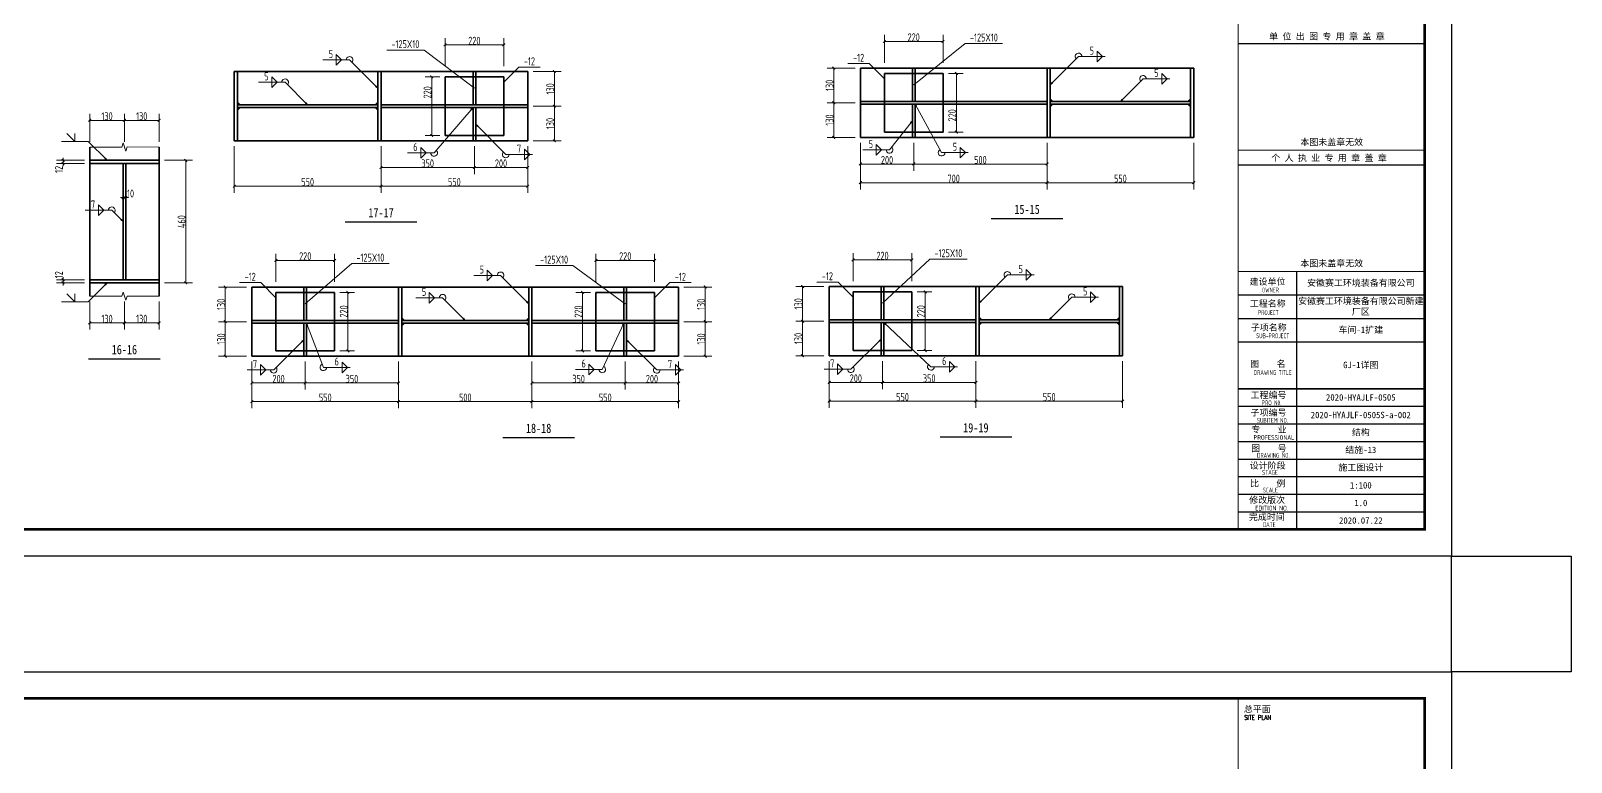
# Model space of a CAD drawing. Extents: x 2303022 to 2899168, y 17226141 to 18257813.
# Drawn here: x 2630040 to 2687798, y 17320104 to 17347550 of the extents above; entities that cross this region are included whole.
import ezdxf
from ezdxf.enums import TextEntityAlignment as Align

# ---------------------------------------------------------------- set-up
doc = ezdxf.new("R2010")
doc.units = 0
doc.header["$LTSCALE"] = 1000
doc.header["$MEASUREMENT"] = 0
doc.linetypes.add('线型4', pattern=[2.5, 1.5, -1])
for name, color, linetype, lineweight in [('10', 7, 'Continuous', 35), ('尺寸标注', 9, 'Continuous', 18), ('焊缝标注', 9, 'Continuous', 18), ('编号标注', 9, 'Continuous', 18), ('钢板标注', 9, 'Continuous', 18)]:
    doc.layers.add(name, color=color, linetype=linetype, lineweight=lineweight)
for name, color, linetype in [('3T_WOOD', 21, 'Continuous'), ('PUB_TITLE', 4, 'Continuous'), ('R-tec-ysd', 1, 'Continuous'), ('TK', 4, 'Continuous')]:
    doc.layers.add(name, color=color, linetype=linetype)
doc.styles.add('FromPkpm', font='Pkpmeng', dxfattribs={"width": 0.7, "bigfont": 'hztxt'})
doc.styles.add('ROMANS', font='romans', dxfattribs={"width": 0.65, "height": 231.275})
doc.styles.add('TSSD_REIN', font='tssdeng.shx', dxfattribs={"width": 0.7, "bigfont": 'tssdchn.shx'})
doc.styles.add('图签宋体', font='', dxfattribs={"height": 300})
doc.styles.add('宋体', font='', dxfattribs={"width": 0.8})
doc.styles.get('图签宋体').set_extended_font_data('NSimSun')
doc.styles.get('宋体').set_extended_font_data('SimSun')

# ---------------------------------------------------------------- blocks, each defined once
blk = doc.blocks.new('_ArchTick')
at = {"color": 0, "linetype": 'ByBlock', "const_width": 0.4}
blk.add_lwpolyline([(-0.5, -0.5), (0.5, 0.5)], dxfattribs=at)
blk = doc.blocks.new('GeYuanFrame_66240766', base_point=(20.09, 4.53))
at = {"layer": 'PUB_TITLE'}
blk.add_lwpolyline([(1433.09, 14.53), (1433.09, 111.33)], dxfattribs=at)
at = {"layer": 'TK'}
for p, q in [((1411.09, 102.53), (1481.09, 102.53)), ((1411.09, 93.73), (1481.09, 93.73)), ((1411.09, 84.93), (1433.09, 84.93)), ((1411.09, 84.93), (1481.09, 84.93)), ((1411.09, 67.37), (1481.09, 67.37)), ((1411.09, 67.33), (1481.09, 67.33)), ((1411.09, 60.77), (1481.09, 60.77)), ((1411.09, 54.17), (1481.09, 54.17)), ((1411.09, 47.57), (1481.09, 47.57)), ((1411.09, 40.97), (1481.09, 40.97)), ((1411.09, 34.37), (1481.09, 34.37)), ((1411.09, 27.77), (1481.09, 27.77)), ((1411.09, 21.17), (1481.09, 21.17)), ((1411.09, 14.53), (1481.09, 14.53))]:
    blk.add_line(p, q, dxfattribs=at)
blk.add_lwpolyline([(20.09, 4.53), (20.09, 598.53), (1491.09, 598.53), (1491.09, 4.53)], close=True, dxfattribs=at)
at = {"layer": 'TK', "const_width": 1}
blk.add_lwpolyline([(45.09, 588.53), (1481.09, 588.53), (1481.09, 14.53), (45.09, 14.53)], close=True, dxfattribs=at)
at = {"layer": 'TK'}
for points, const_width in [([(1411.09, 588.53), (1411.09, 14.53)], 0.4), ([(1411.09, 156.83), (1481.09, 156.83)], 0.35), ([(1411.09, 111.33), (1481.09, 111.33)], 0.35), ([(1411.09, 67.37), (1481.09, 67.37)], 0.35)]:
    blk.add_lwpolyline(points, dxfattribs=dict(at, const_width=const_width))
for points in [[(1411.09, 196.83), (1481.09, 196.83)], [(1411.09, 151.33), (1481.09, 151.33)]]:
    blk.add_lwpolyline(points, dxfattribs=at)
at = {"layer": 'TK', "style": '图签宋体'}
for s, p in [('单 位 出 图 专 用 章 盖 章', (1422.72, 198.35)), ('本图未盖章无效', (1434.43, 158.7)), ('个 人 执 业 专 用 章 盖 章', (1423.52, 152.77)), ('本图未盖章无效', (1434.43, 113.2)), ('建设单位', (1415.39, 106.33)), ('工程名称', (1415.47, 98.12)), ('子项名称', (1415.85, 89.14)), ('图    名', (1415.63, 75.5)), ('工程编号', (1415.77, 63.77)), ('子项编号', (1415.77, 57.19)), ('专    业', (1416.01, 50.88)), ('图    号', (1416.02, 43.77)), ('设计阶段', (1415.45, 37.32)), ('比    例', (1415.59, 30.63)), ('修改版次', (1415.24, 24.41)), ('完成时间', (1415.11, 18.02))]:
    blk.add_text(s, height=2.4, dxfattribs=at).set_placement(p)
at = {"layer": 'TK', "style": 'TSSD_REIN'}
for s, width, p in [('OWNER', 0.7, (1419.98, 103.48)), ('PROJECT', 0.7, (1418.52, 95.02)), ('SUB-PROJECT', 0.7, (1417.86, 86.3)), ('DRAWING TITLE', 0.7, (1416.97, 72.53)), ('PRO N0.', 0.7, (1420.01, 61.15)), ('SUBITEM NO.', 0.7, (1418.15, 54.58)), ('PROFESSIONAL', 0.8, (1416.88, 48.15)), ('DRAWING NO.', 0.7, (1418.19, 41.45)), ('STAGE', 0.7, (1420.09, 35.03)), ('SCALE', 0.7, (1420.38, 28.42)), ('EDITION NO.', 0.8, (1417.53, 21.64)), ('DATE', 0.7, (1420.33, 15.45))]:
    blk.add_text(s, height=1.8, dxfattribs=dict(at, width=width)).set_placement(p)
at = {"layer": 'TK', "char_height": 2.4, "width": 48, "attachment_point": 5, "style": '图签宋体'}
for s, insert in [('安徽赛工环境装备有限公司', (1457.09, 106.93)), ('安徽赛工环境装备有限公司新建厂区', (1457.09, 98.13)), ('车间-1扩建', (1457.09, 89.33)), ('GJ-1详图', (1457.09, 76.13)), ('2020-HYAJLF-0505', (1457.09, 64.07)), ('2020-HYAJLF-0505S-a-002', (1457.09, 57.47)), ('结构', (1457.09, 50.87)), ('结施-13', (1457.09, 44.27)), ('施工图设计', (1457.09, 37.67)), ('1:100', (1457.09, 31.07)), ('1.0', (1457.09, 24.47)), ('2020.07.22', (1457.09, 17.88))]:
    blk.add_mtext(s, dxfattribs=dict(at, insert=insert))
blk = doc.blocks.new('GeYuanFrame_52402328', base_point=(20.09, 4.53))
at = {"layer": 'TK'}
blk.add_lwpolyline([(20.09, 4.53), (20.09, 598.53), (1491.09, 598.53), (1491.09, 4.53)], close=True, dxfattribs=at)
at = {"layer": 'TK', "const_width": 1}
blk.add_lwpolyline([(45.09, 588.53), (1481.09, 588.53), (1481.09, 14.53), (45.09, 14.53)], close=True, dxfattribs=at)
at = {"layer": 'TK', "const_width": 0.4}
blk.add_lwpolyline([(1411.09, 588.53), (1411.09, 14.53)], dxfattribs=at)
at = {"layer": 'TK', "style": '图签宋体'}
blk.add_text('总平面', height=2.4, dxfattribs=at).set_placement((1413.23, 583.28))
at = {"layer": 'TK', "style": 'ROMANS', "width": 0.76}
blk.add_text('SITE PLAN', height=1.697, dxfattribs=at).set_placement((1413.35, 580.49))

msp = doc.modelspace()

# ---------------------------------------------------------------- hatches: boundary and pattern name
at = {"layer": '焊缝标注'}
for points in [[(2668264.7, 17345525.5), (2668346, 17345585.5), (2668324.8, 17345606.8)], [(2643050.6, 17345395.3), (2642990.6, 17345476.6), (2642969.3, 17345455.5)], [(2640420.6, 17344770.3), (2640360.6, 17344851.6), (2640339.3, 17344830.5)], [(2646620.6, 17344670.3), (2646544.1, 17344604.1), (2646566.9, 17344584.6)], [(2663194.7, 17344800.5), (2663229.3, 17344705.5), (2663255.7, 17344719.8)], [(2670894.7, 17344900.5), (2670976, 17344960.5), (2670954.8, 17344981.8)], [(2646720.6, 17344045.3), (2646780.4, 17343963.8), (2646801.7, 17343984.9)], [(2663094.7, 17344175.5), (2663021.2, 17344105.9), (2663044.9, 17344087.4)], [(2632898, 17342688.8), (2632838, 17342770.2), (2632816.7, 17342749)], [(2633498, 17340388.8), (2633438, 17340470.2), (2633416.7, 17340449)], [(2632898, 17338088.8), (2632816.5, 17338028.9), (2632837.7, 17338007.6)], [(2648710.2, 17337309.4), (2648650.2, 17337390.7), (2648629, 17337369.6)], [(2665595.7, 17337328.9), (2665677, 17337389), (2665655.8, 17337410.2)], [(2640380.2, 17336584.4), (2640401.6, 17336485.5), (2640429.6, 17336496.1)], [(2646330.2, 17336684.4), (2646270.2, 17336765.7), (2646249, 17336744.6)], [(2652280.2, 17336584.4), (2652224.4, 17336500.1), (2652251.5, 17336487.4)], [(2662025.7, 17336603.9), (2662088.1, 17336524.4), (2662108.7, 17336546.2)], [(2668225.7, 17336703.9), (2668307, 17336764), (2668285.8, 17336785.2)], [(2640280.2, 17335959.4), (2640198.8, 17335899.4), (2640220, 17335878.2)], [(2652380.2, 17335959.4), (2652440.1, 17335877.9), (2652461.4, 17335899)], [(2661925.7, 17335978.9), (2661844.3, 17335919), (2661865.4, 17335897.7)]]:
    msp.add_hatch(color=256, dxfattribs=at).paths.add_polyline_path(points)

# ---------------------------------------------------------------- linework, layer by layer
at = {"layer": '10', "lineweight": 35, "ltscale": 100, "const_width": 50}
for points in [[(2641820.6, 17340370.3), (2644520.6, 17340370.3)], [(2666044.7, 17340500.5), (2668744.7, 17340500.5)], [(2632198, 17335238.8), (2634898, 17335238.8)], [(2647730.2, 17332284.4), (2650430.2, 17332284.4)], [(2664125.7, 17332303.9), (2666825.7, 17332303.9)]]:
    msp.add_lwpolyline(points, dxfattribs=at)
at = {"layer": 'R-tec-ysd'}
msp.add_lwpolyline([(2683309.8, 17327837.5), (2687798.4, 17327837.5), (2687798.4, 17323501.1), (2683309.8, 17323501.1)], close=True, dxfattribs=at)
at = {"layer": '尺寸标注', "linetype": 'Continuous', "lineweight": 18}
for p, q in [((2662044.7, 17346350.5), (2662044.7, 17347400.5)), ((2664244.7, 17346350.5), (2664244.7, 17347400.5)), ((2645570.6, 17346220.3), (2645570.6, 17347270.3)), ((2645570.6, 17347020.3), (2647770.6, 17347020.3)), ((2647770.6, 17346220.3), (2647770.6, 17347270.3)), ((2664244.7, 17347150.5), (2662044.7, 17347150.5)), ((2660944.7, 17346150.5), (2659894.7, 17346150.5)), ((2660144.7, 17344850.5), (2660144.7, 17346150.5)), ((2645370.6, 17345820.3), (2644820.6, 17345820.3)), ((2645070.6, 17343620.3), (2645070.6, 17345820.3)), ((2648870.6, 17346020.3), (2649920.6, 17346020.3)), ((2649670.6, 17344720.3), (2649670.6, 17346020.3)), ((2664444.7, 17345950.5), (2664994.7, 17345950.5)), ((2664744.7, 17343750.5), (2664744.7, 17345950.5)), ((2632248, 17343388.8), (2632248, 17344438.8)), ((2633548, 17343388.8), (2633548, 17344438.8)), ((2633548, 17343388.8), (2633548, 17344438.8)), ((2634848, 17343388.8), (2634848, 17344438.8)), ((2648870.6, 17344720.3), (2649920.6, 17344720.3)), ((2648870.6, 17344720.3), (2649920.6, 17344720.3)), ((2649670.6, 17343420.3), (2649670.6, 17344720.3)), ((2660944.7, 17344850.5), (2659894.7, 17344850.5)), ((2660944.7, 17344850.5), (2659894.7, 17344850.5)), ((2660144.7, 17343550.5), (2660144.7, 17344850.5)), ((2632248, 17344188.8), (2633548, 17344188.8)), ((2633548, 17344188.8), (2634848, 17344188.8)), ((2645370.6, 17343620.3), (2644820.6, 17343620.3)), ((2648870.6, 17343420.3), (2649920.6, 17343420.3)), ((2660944.7, 17343550.5), (2659894.7, 17343550.5)), ((2661144.7, 17343350.5), (2661144.7, 17341600.5)), ((2661144.7, 17343350.5), (2661144.7, 17342300.5)), ((2663144.7, 17343350.5), (2663144.7, 17342300.5)), ((2663144.7, 17343350.5), (2663144.7, 17342300.5)), ((2664444.7, 17343750.5), (2664994.7, 17343750.5)), ((2668144.7, 17343350.5), (2668144.7, 17341600.5)), ((2668144.7, 17343350.5), (2668144.7, 17341600.5)), ((2668144.7, 17343350.5), (2668144.7, 17342300.5)), ((2673644.7, 17343350.5), (2673644.7, 17341600.5)), ((2632048, 17342688.8), (2630998, 17342688.8)), ((2631248, 17342688.8), (2631248, 17342788.8)), ((2631248, 17342568.8), (2631248, 17342688.8)), ((2635048, 17342688.8), (2636098, 17342688.8)), ((2635848, 17338088.8), (2635848, 17342688.8)), ((2637670.6, 17343220.3), (2637670.6, 17341470.3)), ((2643170.6, 17343220.3), (2643170.6, 17341470.3)), ((2643170.6, 17343220.3), (2643170.6, 17341470.3)), ((2643170.6, 17343220.3), (2643170.6, 17342170.3)), ((2646670.6, 17343220.3), (2646670.6, 17342170.3)), ((2646670.6, 17343220.3), (2646670.6, 17342170.3)), ((2648670.6, 17343220.3), (2648670.6, 17341470.3)), ((2648670.6, 17343220.3), (2648670.6, 17342170.3)), ((2632048, 17342568.8), (2630998, 17342568.8)), ((2631248, 17342568.8), (2631248, 17342468.8)), ((2643170.6, 17342420.3), (2646670.6, 17342420.3)), ((2646670.6, 17342420.3), (2648670.6, 17342420.3)), ((2663144.7, 17342550.5), (2661144.7, 17342550.5)), ((2668144.7, 17342550.5), (2663144.7, 17342550.5)), ((2633498, 17341288.9), (2633498, 17341538.8)), ((2633598, 17341288.9), (2633598, 17341538.8)), ((2637670.6, 17341720.3), (2643170.6, 17341720.3)), ((2643170.6, 17341720.3), (2648670.6, 17341720.3)), ((2668144.7, 17341850.5), (2661144.7, 17341850.5)), ((2673644.7, 17341850.5), (2668144.7, 17341850.5)), ((2633498, 17341288.8), (2633398, 17341288.8)), ((2633498, 17341288.8), (2633598, 17341288.8)), ((2633598, 17341288.8), (2633698, 17341288.8)), ((2639230.2, 17338134.4), (2639230.2, 17339184.4)), ((2641430.2, 17338934.4), (2639230.2, 17338934.4)), ((2641430.2, 17338134.4), (2641430.2, 17339184.4)), ((2651230.2, 17338134.4), (2651230.2, 17339184.4)), ((2651230.2, 17338934.4), (2653430.2, 17338934.4)), ((2653430.2, 17338134.4), (2653430.2, 17339184.4)), ((2660875.7, 17338153.9), (2660875.7, 17339203.9)), ((2663075.7, 17338953.9), (2660875.7, 17338953.9)), ((2663075.7, 17338153.9), (2663075.7, 17339203.9)), ((2632048, 17338208.8), (2630998, 17338208.8)), ((2632048, 17338088.8), (2630998, 17338088.8)), ((2631248, 17338208.8), (2631248, 17338308.8)), ((2631248, 17338088.8), (2631248, 17338208.8)), ((2631248, 17338088.8), (2631248, 17337988.8)), ((2635048, 17338088.8), (2636098, 17338088.8)), ((2638130.2, 17337934.4), (2637080.2, 17337934.4)), ((2637330.2, 17336634.4), (2637330.2, 17337934.4)), ((2641630.2, 17337734.4), (2642180.2, 17337734.4)), ((2641930.2, 17335534.4), (2641930.2, 17337734.4)), ((2651030.2, 17337734.4), (2650480.2, 17337734.4)), ((2650730.2, 17335534.4), (2650730.2, 17337734.4)), ((2654530.2, 17337934.4), (2655580.2, 17337934.4)), ((2655330.2, 17336634.4), (2655330.2, 17337934.4)), ((2659775.7, 17337953.9), (2658725.7, 17337953.9)), ((2658975.7, 17336653.9), (2658975.7, 17337953.9)), ((2663275.7, 17337753.9), (2663825.7, 17337753.9)), ((2663575.7, 17335553.9), (2663575.7, 17337753.9)), ((2632248, 17337388.8), (2632248, 17336338.8)), ((2633548, 17337388.8), (2633548, 17336338.8)), ((2633548, 17337388.8), (2633548, 17336338.8)), ((2634848, 17337388.8), (2634848, 17336338.8)), ((2632248, 17336588.8), (2633548, 17336588.8)), ((2633548, 17336588.8), (2634848, 17336588.8)), ((2638130.2, 17336634.4), (2637080.2, 17336634.4)), ((2638130.2, 17336634.4), (2637080.2, 17336634.4)), ((2637330.2, 17335334.4), (2637330.2, 17336634.4)), ((2654530.2, 17336634.4), (2655580.2, 17336634.4)), ((2654530.2, 17336634.4), (2655580.2, 17336634.4)), ((2655330.2, 17335334.4), (2655330.2, 17336634.4)), ((2659775.7, 17336653.9), (2658725.7, 17336653.9)), ((2659775.7, 17336653.9), (2658725.7, 17336653.9)), ((2658975.7, 17335353.9), (2658975.7, 17336653.9)), ((2638130.2, 17335334.4), (2637080.2, 17335334.4)), ((2641630.2, 17335534.4), (2642180.2, 17335534.4)), ((2651030.2, 17335534.4), (2650480.2, 17335534.4)), ((2654530.2, 17335334.4), (2655580.2, 17335334.4)), ((2659775.7, 17335353.9), (2658725.7, 17335353.9)), ((2663275.7, 17335553.9), (2663825.7, 17335553.9)), ((2638330.2, 17335134.4), (2638330.2, 17333384.4)), ((2638330.2, 17335134.4), (2638330.2, 17334084.4)), ((2640330.2, 17335134.4), (2640330.2, 17334084.4)), ((2640330.2, 17335134.4), (2640330.2, 17334084.4)), ((2643830.2, 17335134.4), (2643830.2, 17333384.4)), ((2643830.2, 17335134.4), (2643830.2, 17334084.4)), ((2643830.2, 17335134.4), (2643830.2, 17333384.4)), ((2648830.2, 17335134.4), (2648830.2, 17333384.4)), ((2648830.2, 17335134.4), (2648830.2, 17333384.4)), ((2648830.2, 17335134.4), (2648830.2, 17334084.4)), ((2652330.2, 17335134.4), (2652330.2, 17334084.4)), ((2652330.2, 17335134.4), (2652330.2, 17334084.4)), ((2654330.2, 17335134.4), (2654330.2, 17333384.4)), ((2654330.2, 17335134.4), (2654330.2, 17334084.4)), ((2659975.7, 17335153.9), (2659975.7, 17333403.9)), ((2659975.7, 17335153.9), (2659975.7, 17334103.9)), ((2661975.7, 17335153.9), (2661975.7, 17334103.9)), ((2661975.7, 17335153.9), (2661975.7, 17334103.9)), ((2665475.7, 17335153.9), (2665475.7, 17333403.9)), ((2665475.7, 17335153.9), (2665475.7, 17333403.9)), ((2665475.7, 17335153.9), (2665475.7, 17334103.9)), ((2670975.7, 17335153.9), (2670975.7, 17333403.9)), ((2640330.2, 17334334.4), (2638330.2, 17334334.4)), ((2643830.2, 17334334.4), (2640330.2, 17334334.4)), ((2648830.2, 17334334.4), (2652330.2, 17334334.4)), ((2652330.2, 17334334.4), (2654330.2, 17334334.4)), ((2661975.7, 17334353.9), (2659975.7, 17334353.9)), ((2665475.7, 17334353.9), (2661975.7, 17334353.9)), ((2643830.2, 17333634.4), (2638330.2, 17333634.4)), ((2643830.2, 17333634.4), (2648830.2, 17333634.4)), ((2648830.2, 17333634.4), (2654330.2, 17333634.4)), ((2665475.7, 17333653.9), (2659975.7, 17333653.9)), ((2670975.7, 17333653.9), (2665475.7, 17333653.9))]:
    msp.add_line(p, q, dxfattribs=at)
at = {"layer": '尺寸标注', "color": 3, "lineweight": 35, "ltscale": 100}
for p, q in [((2668144.7, 17343550.5), (2668144.7, 17346150.5)), ((2668144.7, 17346150.5), (2668264.7, 17346150.5)), ((2668264.7, 17346150.5), (2668264.7, 17343550.5)), ((2673524.7, 17343550.5), (2673524.7, 17346150.5)), ((2673524.7, 17346150.5), (2673644.7, 17346150.5)), ((2673644.7, 17346150.5), (2673644.7, 17343550.5)), ((2637790.6, 17346020.3), (2637670.6, 17346020.3)), ((2637670.6, 17346020.3), (2637670.6, 17343420.3)), ((2637790.6, 17343420.3), (2637790.6, 17346020.3)), ((2643170.6, 17346020.3), (2643050.6, 17346020.3)), ((2643050.6, 17346020.3), (2643050.6, 17343420.3)), ((2643170.6, 17343420.3), (2643170.6, 17346020.3)), ((2637790.6, 17344770.3), (2643050.6, 17344770.3)), ((2637790.6, 17344670.3), (2643050.6, 17344670.3)), ((2673524.7, 17344900.5), (2668264.7, 17344900.5)), ((2673524.7, 17344800.5), (2668264.7, 17344800.5)), ((2637670.6, 17343420.3), (2637790.6, 17343420.3)), ((2643050.6, 17343420.3), (2643170.6, 17343420.3)), ((2668264.7, 17343550.5), (2668144.7, 17343550.5)), ((2673644.7, 17343550.5), (2673524.7, 17343550.5)), ((2632248, 17337588.8), (2632248, 17343188.8)), ((2634848, 17337588.8), (2634848, 17343188.8)), ((2643950.2, 17337934.4), (2643830.2, 17337934.4)), ((2643830.2, 17337934.4), (2643830.2, 17335334.4)), ((2643950.2, 17335334.4), (2643950.2, 17337934.4)), ((2648830.2, 17337934.4), (2648710.2, 17337934.4)), ((2648710.2, 17337934.4), (2648710.2, 17335334.4)), ((2648830.2, 17335334.4), (2648830.2, 17337934.4)), ((2665475.7, 17335353.9), (2665475.7, 17337953.9)), ((2665475.7, 17337953.9), (2665595.7, 17337953.9)), ((2665595.7, 17337953.9), (2665595.7, 17335353.9)), ((2670855.7, 17335353.9), (2670855.7, 17337953.9)), ((2670855.7, 17337953.9), (2670975.7, 17337953.9)), ((2670975.7, 17337953.9), (2670975.7, 17335353.9)), ((2643950.2, 17336684.4), (2648710.2, 17336684.4)), ((2643950.2, 17336584.4), (2648710.2, 17336584.4)), ((2670855.7, 17336703.9), (2665595.7, 17336703.9)), ((2670855.7, 17336603.9), (2665595.7, 17336603.9)), ((2643830.2, 17335334.4), (2643950.2, 17335334.4)), ((2648710.2, 17335334.4), (2648830.2, 17335334.4)), ((2665595.7, 17335353.9), (2665475.7, 17335353.9)), ((2670975.7, 17335353.9), (2670855.7, 17335353.9))]:
    msp.add_line(p, q, dxfattribs=at)
at = {"layer": '尺寸标注', "lineweight": 18, "ltscale": 100}
for p, q in [((2633448, 17343188.8), (2633498, 17343342.7)), ((2633498, 17343342.7), (2633597.7, 17343036.9)), ((2632248, 17343188.8), (2633448, 17343188.8)), ((2633597.7, 17343036.9), (2633648, 17343190.8)), ((2633648, 17343190.8), (2634848, 17343188.8)), ((2632248, 17337588.8), (2633448, 17337588.8)), ((2633448, 17337588.8), (2633498, 17337742.7)), ((2633498, 17337742.7), (2633597.7, 17337436.9)), ((2633597.7, 17337436.9), (2633648, 17337590.8)), ((2633648, 17337590.8), (2634848, 17337588.8))]:
    msp.add_line(p, q, dxfattribs=at)
at = {"layer": '焊缝标注', "lineweight": 18, "ltscale": 100}
for p, q in [((2670025.7, 17346785.7), (2670225.7, 17346585.7)), ((2670025.7, 17346585.7), (2670025.7, 17346785.7)), ((2641991.2, 17346457.2), (2640991.2, 17346457.2)), ((2641691.2, 17346457.2), (2641491.2, 17346657.2)), ((2641491.2, 17346457.2), (2641491.2, 17346657.2)), ((2641691.2, 17346457.2), (2641491.2, 17346257.2)), ((2641491.2, 17346457.2), (2641491.2, 17346257.2)), ((2643050.6, 17345395.3), (2641991.2, 17346457.2)), ((2668264.7, 17345525.5), (2669325.7, 17346585.7)), ((2669325.7, 17346585.7), (2670325.7, 17346585.7)), ((2670025.7, 17346385.7), (2670225.7, 17346585.7)), ((2670025.7, 17346585.7), (2670025.7, 17346385.7)), ((2639573.1, 17345619.8), (2638573.1, 17345619.8)), ((2639273.1, 17345619.8), (2639073.1, 17345819.8)), ((2639073.1, 17345619.8), (2639073.1, 17345819.8)), ((2639273.1, 17345619.8), (2639073.1, 17345419.8)), ((2639073.1, 17345619.8), (2639073.1, 17345419.8)), ((2640420.6, 17344770.3), (2639573.1, 17345619.8)), ((2670894.7, 17344900.5), (2671743.5, 17345748.7)), ((2671743.5, 17345748.7), (2672743.5, 17345748.7)), ((2672443.5, 17345948.7), (2672643.5, 17345748.7)), ((2672443.5, 17345748.7), (2672443.5, 17345948.7)), ((2672443.5, 17345548.7), (2672643.5, 17345748.7)), ((2672443.5, 17345748.7), (2672443.5, 17345548.7)), ((2646620.6, 17344670.3), (2645161.4, 17342968.1)), ((2663194.7, 17344800.5), (2664188.9, 17342976.5)), ((2646720.6, 17344045.3), (2647848.8, 17342910.7)), ((2663094.7, 17344175.5), (2662239.3, 17343081.6)), ((2632191.7, 17343396.8), (2631191.7, 17343396.8)), ((2631691.7, 17343396.8), (2631391.7, 17343696.8)), ((2631691.7, 17343396.8), (2631691.7, 17343696.8)), ((2632898, 17342688.8), (2632191.7, 17343396.8)), ((2661939.3, 17343081.6), (2661739.3, 17343281.6)), ((2661739.3, 17343081.6), (2661739.3, 17343281.6)), ((2645161.4, 17342968.1), (2644161.4, 17342968.1)), ((2644861.4, 17342968.1), (2644661.4, 17343168.1)), ((2644661.4, 17342968.1), (2644661.4, 17343168.1)), ((2644861.4, 17342968.1), (2644661.4, 17342768.1)), ((2644661.4, 17342968.1), (2644661.4, 17342768.1)), ((2647848.8, 17342910.7), (2648848.8, 17342910.7)), ((2648548.8, 17343110.7), (2648748.8, 17342910.7)), ((2648548.8, 17342910.7), (2648548.8, 17343110.7)), ((2648548.8, 17342710.7), (2648748.8, 17342910.7)), ((2648548.8, 17342910.7), (2648548.8, 17342710.7)), ((2662239.3, 17343081.6), (2661239.3, 17343081.6)), ((2661939.3, 17343081.6), (2661739.3, 17342881.6)), ((2661739.3, 17343081.6), (2661739.3, 17342881.6)), ((2664188.9, 17342976.5), (2665188.9, 17342976.5)), ((2664888.9, 17343176.5), (2665088.9, 17342976.5)), ((2664888.9, 17342976.5), (2664888.9, 17343176.5)), ((2664888.9, 17342776.5), (2665088.9, 17342976.5)), ((2664888.9, 17342976.5), (2664888.9, 17342776.5)), ((2632774.2, 17340813.6), (2632574.2, 17341013.6)), ((2632574.2, 17340813.6), (2632574.2, 17341013.6)), ((2633074.2, 17340813.6), (2632074.2, 17340813.6)), ((2632774.2, 17340813.6), (2632574.2, 17340613.6)), ((2632574.2, 17340813.6), (2632574.2, 17340613.6)), ((2633498, 17340388.8), (2633074.2, 17340813.6)), ((2632898, 17338088.8), (2632189.4, 17337383.1)), ((2647650.8, 17338371.3), (2646650.8, 17338371.3)), ((2647350.8, 17338371.3), (2647150.8, 17338571.3)), ((2647150.8, 17338371.3), (2647150.8, 17338571.3)), ((2647350.8, 17338371.3), (2647150.8, 17338171.3)), ((2647150.8, 17338371.3), (2647150.8, 17338171.3)), ((2648710.2, 17337309.4), (2647650.8, 17338371.3)), ((2665595.7, 17337328.9), (2666656.8, 17338389.2)), ((2666656.8, 17338389.2), (2667656.8, 17338389.2)), ((2667356.8, 17338589.2), (2667556.8, 17338389.2)), ((2667356.8, 17338389.2), (2667356.8, 17338589.2)), ((2667356.8, 17338189.2), (2667556.8, 17338389.2)), ((2667356.8, 17338389.2), (2667356.8, 17338189.2)), ((2631689.4, 17337383.1), (2631389.4, 17337683.1)), ((2631689.4, 17337383.1), (2631689.4, 17337683.1)), ((2645482.7, 17337533.9), (2644482.7, 17337533.9)), ((2645182.7, 17337533.9), (2644982.7, 17337733.9)), ((2644982.7, 17337533.9), (2644982.7, 17337733.9)), ((2645182.7, 17337533.9), (2644982.7, 17337333.9)), ((2644982.7, 17337533.9), (2644982.7, 17337333.9)), ((2646330.2, 17336684.4), (2645482.7, 17337533.9)), ((2668225.7, 17336703.9), (2669074.6, 17337552.1)), ((2669074.6, 17337552.1), (2670074.6, 17337552.1)), ((2669774.6, 17337752.1), (2669974.6, 17337552.1)), ((2669774.6, 17337552.1), (2669774.6, 17337752.1)), ((2669774.6, 17337352.1), (2669974.6, 17337552.1)), ((2669774.6, 17337552.1), (2669774.6, 17337352.1)), ((2632189.4, 17337383.1), (2631189.4, 17337383.1)), ((2640380.2, 17336584.4), (2641009.4, 17334920.6)), ((2652280.2, 17336584.4), (2651467.8, 17334843.4)), ((2662025.7, 17336603.9), (2663790.2, 17334938.1)), ((2640280.2, 17335959.4), (2639146.6, 17334830.2)), ((2652380.2, 17335959.4), (2653508.4, 17334824.8)), ((2661925.7, 17335978.9), (2660792.1, 17334849.8)), ((2639146.6, 17334830.2), (2638146.6, 17334830.2)), ((2638846.6, 17334830.2), (2638646.6, 17335030.2)), ((2638646.6, 17334830.2), (2638646.6, 17335030.2)), ((2638846.6, 17334830.2), (2638646.6, 17334630.2)), ((2638646.6, 17334830.2), (2638646.6, 17334630.2)), ((2641009.4, 17334920.6), (2642009.4, 17334920.6)), ((2641709.4, 17335120.6), (2641909.4, 17334920.6)), ((2641709.4, 17334920.6), (2641709.4, 17335120.6)), ((2641709.4, 17334720.6), (2641909.4, 17334920.6)), ((2641709.4, 17334920.6), (2641709.4, 17334720.6)), ((2651467.8, 17334843.4), (2650467.8, 17334843.4)), ((2651167.8, 17334843.4), (2650967.8, 17335043.4)), ((2650967.8, 17334843.4), (2650967.8, 17335043.4)), ((2651167.8, 17334843.4), (2650967.8, 17334643.4)), ((2650967.8, 17334843.4), (2650967.8, 17334643.4)), ((2653508.4, 17334824.8), (2654508.4, 17334824.8)), ((2654208.4, 17335024.8), (2654408.4, 17334824.8)), ((2654208.4, 17334824.8), (2654208.4, 17335024.8)), ((2654208.4, 17334624.8), (2654408.4, 17334824.8)), ((2654208.4, 17334824.8), (2654208.4, 17334624.8)), ((2660792.1, 17334849.8), (2659792.1, 17334849.8)), ((2660492.1, 17334849.8), (2660292.1, 17335049.8)), ((2660292.1, 17334849.8), (2660292.1, 17335049.8)), ((2660492.1, 17334849.8), (2660292.1, 17334649.8)), ((2660292.1, 17334849.8), (2660292.1, 17334649.8)), ((2663790.2, 17334938.1), (2664790.2, 17334938.1)), ((2664490.2, 17335138.1), (2664690.2, 17334938.1)), ((2664490.2, 17334938.1), (2664490.2, 17335138.1)), ((2664490.2, 17334738.1), (2664690.2, 17334938.1)), ((2664490.2, 17334938.1), (2664490.2, 17334738.1))]:
    msp.add_line(p, q, dxfattribs=at)
at = {"layer": '焊缝标注', "color": 2, "linetype": '线型4', "lineweight": 35, "ltscale": 100}
for p, q in [((2663094.7, 17344900.5), (2663094.7, 17346150.5)), ((2663194.7, 17346150.5), (2663094.7, 17346150.5)), ((2663194.7, 17344900.5), (2663194.7, 17346150.5)), ((2646620.6, 17344770.3), (2646620.6, 17346020.3)), ((2646620.6, 17346020.3), (2646720.6, 17346020.3)), ((2646720.6, 17344770.3), (2646720.6, 17346020.3)), ((2643170.6, 17344770.3), (2648670.6, 17344770.3)), ((2643170.6, 17344670.3), (2648670.6, 17344670.3)), ((2646620.6, 17344670.3), (2646620.6, 17343420.3)), ((2646720.6, 17344670.3), (2646720.6, 17343420.3)), ((2668144.7, 17344900.5), (2661144.7, 17344900.5)), ((2668144.7, 17344800.5), (2661144.7, 17344800.5)), ((2663094.7, 17344800.5), (2663094.7, 17343550.5)), ((2663194.7, 17344800.5), (2663194.7, 17343550.5)), ((2646620.6, 17343420.3), (2646720.6, 17343420.3)), ((2663194.7, 17343550.5), (2663094.7, 17343550.5)), ((2640280.2, 17336684.4), (2640280.2, 17337934.4)), ((2640380.2, 17337934.4), (2640280.2, 17337934.4)), ((2640380.2, 17336684.4), (2640380.2, 17337934.4)), ((2652280.2, 17336684.4), (2652280.2, 17337934.4)), ((2652280.2, 17337934.4), (2652380.2, 17337934.4)), ((2652380.2, 17336684.4), (2652380.2, 17337934.4)), ((2661925.7, 17336703.9), (2661925.7, 17337953.9)), ((2662025.7, 17337953.9), (2661925.7, 17337953.9)), ((2662025.7, 17336703.9), (2662025.7, 17337953.9)), ((2643830.2, 17336684.4), (2638330.2, 17336684.4)), ((2643830.2, 17336584.4), (2638330.2, 17336584.4)), ((2640280.2, 17336584.4), (2640280.2, 17335334.4)), ((2640380.2, 17336584.4), (2640380.2, 17335334.4)), ((2648830.2, 17336684.4), (2654330.2, 17336684.4)), ((2648830.2, 17336584.4), (2654330.2, 17336584.4)), ((2652280.2, 17336584.4), (2652280.2, 17335334.4)), ((2652380.2, 17336584.4), (2652380.2, 17335334.4)), ((2665475.7, 17336703.9), (2659975.7, 17336703.9)), ((2665475.7, 17336603.9), (2659975.7, 17336603.9)), ((2661925.7, 17336603.9), (2661925.7, 17335353.9)), ((2662025.7, 17336603.9), (2662025.7, 17335353.9)), ((2640380.2, 17335334.4), (2640280.2, 17335334.4)), ((2652280.2, 17335334.4), (2652380.2, 17335334.4)), ((2662025.7, 17335353.9), (2661925.7, 17335353.9))]:
    msp.add_line(p, q, dxfattribs=at)
at = {"layer": '焊缝标注', "linetype": 'Continuous'}
for points in [[(2668264.7, 17345525.5), (2668346, 17345585.5), (2668324.8, 17345606.8)], [(2643050.6, 17345395.3), (2642990.6, 17345476.6), (2642969.3, 17345455.5)], [(2640420.6, 17344770.3), (2640360.6, 17344851.6), (2640339.3, 17344830.5)], [(2646620.6, 17344670.3), (2646544.1, 17344604.1), (2646566.9, 17344584.6)], [(2663194.7, 17344800.5), (2663229.3, 17344705.5), (2663255.7, 17344719.8)], [(2670894.7, 17344900.5), (2670976, 17344960.5), (2670954.8, 17344981.8)], [(2646720.6, 17344045.3), (2646780.4, 17343963.8), (2646801.7, 17343984.9)], [(2663094.7, 17344175.5), (2663021.2, 17344105.9), (2663044.9, 17344087.4)], [(2632898, 17342688.8), (2632838, 17342770.2), (2632816.7, 17342749)], [(2633498, 17340388.8), (2633438, 17340470.2), (2633416.7, 17340449)], [(2632898, 17338088.8), (2632816.5, 17338028.9), (2632837.7, 17338007.6)], [(2648710.2, 17337309.4), (2648650.2, 17337390.7), (2648629, 17337369.6)], [(2665595.7, 17337328.9), (2665677, 17337389), (2665655.8, 17337410.2)], [(2640380.2, 17336584.4), (2640401.6, 17336485.5), (2640429.6, 17336496.1)], [(2646330.2, 17336684.4), (2646270.2, 17336765.7), (2646249, 17336744.6)], [(2652280.2, 17336584.4), (2652224.4, 17336500.1), (2652251.5, 17336487.4)], [(2662025.7, 17336603.9), (2662088.1, 17336524.4), (2662108.7, 17336546.2)], [(2668225.7, 17336703.9), (2668307, 17336764), (2668285.8, 17336785.2)], [(2640280.2, 17335959.4), (2640198.8, 17335899.4), (2640220, 17335878.2)], [(2652380.2, 17335959.4), (2652440.1, 17335877.9), (2652461.4, 17335899)], [(2661925.7, 17335978.9), (2661844.3, 17335919), (2661865.4, 17335897.7)]]:
    msp.add_lwpolyline(points, close=True, dxfattribs=at)
at = {"layer": '焊缝标注', "lineweight": 18, "ltscale": 100}
for centre, start, end in [((2641991.2, 17346457.2), 314.93158, 180), ((2669325.7, 17346585.7), 0, 224.977188), ((2639573.1, 17345619.8), 314.931549, 180), ((2671743.5, 17345748.7), 0, 224.977188), ((2645161.4, 17342968.1), 180, 49.39436), ((2647848.8, 17342910.7), 134.840332, 0), ((2662239.3, 17343081.6), 180, 51.975639), ((2664188.9, 17342976.5), 118.593964, 0), ((2633074.2, 17340813.6), 314.931549, 180), ((2647650.8, 17338371.3), 314.93158, 180), ((2666656.8, 17338389.2), 0, 224.977188), ((2645482.7, 17337533.9), 314.931549, 180), ((2669074.6, 17337552.1), 0, 224.977188), ((2639146.6, 17334830.2), 180, 44.885937), ((2641009.4, 17334920.6), 110.714798, 0), ((2651467.8, 17334843.4), 180, 64.983337), ((2653508.4, 17334824.8), 134.840332, 0), ((2660792.1, 17334849.8), 180, 44.885925), ((2663790.2, 17334938.1), 136.647217, 0)]:
    msp.add_arc(centre, 125, start, end, dxfattribs=at)
at = {"layer": '编号标注', "color": 2, "lineweight": 35, "ltscale": 100}
for p, q in [((2668144.7, 17346150.5), (2661144.7, 17346150.5)), ((2661144.7, 17346150.5), (2661144.7, 17343550.5)), ((2668144.7, 17343550.5), (2668144.7, 17346150.5)), ((2673524.7, 17346150.5), (2668264.7, 17346150.5)), ((2637790.6, 17346020.3), (2643050.6, 17346020.3)), ((2643170.6, 17346020.3), (2648670.6, 17346020.3)), ((2643170.6, 17343420.3), (2643170.6, 17346020.3)), ((2647770.6, 17345820.3), (2645570.6, 17345820.3)), ((2645570.6, 17345820.3), (2645570.6, 17343620.3)), ((2647770.6, 17343620.3), (2647770.6, 17345820.3)), ((2648670.6, 17346020.3), (2648670.6, 17343420.3)), ((2662044.7, 17343750.5), (2662044.7, 17345950.5)), ((2662044.7, 17345950.5), (2664244.7, 17345950.5)), ((2664244.7, 17345950.5), (2664244.7, 17343750.5)), ((2668264.7, 17345000.5), (2668364.7, 17344900.5)), ((2673524.7, 17345000.5), (2673424.7, 17344900.5)), ((2637790.6, 17344870.3), (2637890.6, 17344770.3)), ((2637790.6, 17344570.3), (2637890.6, 17344670.3)), ((2643050.6, 17344870.3), (2642950.6, 17344770.3)), ((2643050.6, 17344570.3), (2642950.6, 17344670.3)), ((2668264.7, 17344700.5), (2668364.7, 17344800.5)), ((2673524.7, 17344700.5), (2673424.7, 17344800.5)), ((2637790.6, 17343420.3), (2643050.6, 17343420.3)), ((2648670.6, 17343420.3), (2643170.6, 17343420.3)), ((2645570.6, 17343620.3), (2647770.6, 17343620.3)), ((2661144.7, 17343550.5), (2668144.7, 17343550.5)), ((2664244.7, 17343750.5), (2662044.7, 17343750.5)), ((2673524.7, 17343550.5), (2668264.7, 17343550.5)), ((2632248, 17342688.8), (2634848, 17342688.8)), ((2632248, 17342568.8), (2632248, 17342688.8)), ((2634848, 17342688.8), (2634848, 17342568.8)), ((2634848, 17342568.8), (2632248, 17342568.8)), ((2633598, 17342568.8), (2633498, 17342568.8)), ((2633498, 17342568.8), (2633498, 17338208.8)), ((2633598, 17338208.8), (2633598, 17342568.8)), ((2634848, 17338208.8), (2632248, 17338208.8)), ((2632248, 17338208.8), (2632248, 17338088.8)), ((2632248, 17338088.8), (2634848, 17338088.8)), ((2633498, 17338208.8), (2633598, 17338208.8)), ((2634848, 17338088.8), (2634848, 17338208.8)), ((2643830.2, 17337934.4), (2638330.2, 17337934.4)), ((2638330.2, 17337934.4), (2638330.2, 17335334.4)), ((2639230.2, 17335534.4), (2639230.2, 17337734.4)), ((2639230.2, 17337734.4), (2641430.2, 17337734.4)), ((2641430.2, 17337734.4), (2641430.2, 17335534.4)), ((2643830.2, 17335334.4), (2643830.2, 17337934.4)), ((2643950.2, 17337934.4), (2648710.2, 17337934.4)), ((2648830.2, 17337934.4), (2654330.2, 17337934.4)), ((2648830.2, 17335334.4), (2648830.2, 17337934.4)), ((2653430.2, 17337734.4), (2651230.2, 17337734.4)), ((2651230.2, 17337734.4), (2651230.2, 17335534.4)), ((2653430.2, 17335534.4), (2653430.2, 17337734.4)), ((2654330.2, 17337934.4), (2654330.2, 17335334.4)), ((2665475.7, 17337953.9), (2659975.7, 17337953.9)), ((2659975.7, 17337953.9), (2659975.7, 17335353.9)), ((2660875.7, 17335553.9), (2660875.7, 17337753.9)), ((2660875.7, 17337753.9), (2663075.7, 17337753.9)), ((2663075.7, 17337753.9), (2663075.7, 17335553.9)), ((2665475.7, 17335353.9), (2665475.7, 17337953.9)), ((2670855.7, 17337953.9), (2665595.7, 17337953.9)), ((2643950.2, 17336784.4), (2644050.2, 17336684.4)), ((2643950.2, 17336484.4), (2644050.2, 17336584.4)), ((2648710.2, 17336784.4), (2648610.2, 17336684.4)), ((2648710.2, 17336484.4), (2648610.2, 17336584.4)), ((2665595.7, 17336803.9), (2665695.7, 17336703.9)), ((2665595.7, 17336503.9), (2665695.7, 17336603.9)), ((2670855.7, 17336803.9), (2670755.7, 17336703.9)), ((2670855.7, 17336503.9), (2670755.7, 17336603.9)), ((2638330.2, 17335334.4), (2643830.2, 17335334.4)), ((2641430.2, 17335534.4), (2639230.2, 17335534.4)), ((2643950.2, 17335334.4), (2648710.2, 17335334.4)), ((2654330.2, 17335334.4), (2648830.2, 17335334.4)), ((2651230.2, 17335534.4), (2653430.2, 17335534.4)), ((2659975.7, 17335353.9), (2665475.7, 17335353.9)), ((2663075.7, 17335553.9), (2660875.7, 17335553.9)), ((2670855.7, 17335353.9), (2665595.7, 17335353.9))]:
    msp.add_line(p, q, dxfattribs=at)
at = {"layer": '钢板标注', "lineweight": 18, "ltscale": 100}
for p, q in [((2644786.1, 17346828.7), (2643386.1, 17346828.7)), ((2646670.6, 17345395.3), (2644786.1, 17346828.7)), ((2663144.7, 17345525.5), (2665077.6, 17347076.3)), ((2665077.6, 17347076.3), (2666477.6, 17347076.3)), ((2647770.6, 17345620.3), (2648336.5, 17346185.7)), ((2648336.5, 17346185.7), (2649136.5, 17346185.7)), ((2661479.6, 17346316.8), (2660679.6, 17346316.8)), ((2662044.7, 17345750.5), (2661479.6, 17346316.8)), ((2640330.2, 17337309.4), (2642072.8, 17338817)), ((2642072.8, 17338817), (2643472.8, 17338817)), ((2650363.5, 17338744), (2648963.5, 17338744)), ((2652330.2, 17337309.4), (2650363.5, 17338744)), ((2661975.7, 17337328.9), (2663745.9, 17338984.9)), ((2663745.9, 17338984.9), (2665145.9, 17338984.9)), ((2638665.2, 17338100.7), (2637865.2, 17338100.7)), ((2639230.2, 17337534.4), (2638665.2, 17338100.7)), ((2653430.2, 17337534.4), (2653996.1, 17338099.8)), ((2653996.1, 17338099.8), (2654796.1, 17338099.8)), ((2660310.7, 17338120.3), (2659510.7, 17338120.3)), ((2660875.7, 17337553.9), (2660310.7, 17338120.3))]:
    msp.add_line(p, q, dxfattribs=at)
at = {"layer": '钢板标注', "ltscale": 100, "const_width": 10}
for points in [[(2647775.6, 17345620.3, 1), (2647765.6, 17345620.3, 1)], [(2662049.7, 17345750.5, 1), (2662039.7, 17345750.5, 1)], [(2646675.6, 17345395.3, 1), (2646665.6, 17345395.3, 1)], [(2663149.7, 17345525.5, 1), (2663139.7, 17345525.5, 1)], [(2639235.2, 17337534.4, 1), (2639225.2, 17337534.4, 1)], [(2653435.2, 17337534.4, 1), (2653425.2, 17337534.4, 1)], [(2660880.7, 17337553.9, 1), (2660870.7, 17337553.9, 1)], [(2640335.2, 17337309.4, 1), (2640325.2, 17337309.4, 1)], [(2652335.2, 17337309.4, 1), (2652325.2, 17337309.4, 1)], [(2661980.7, 17337328.9, 1), (2661970.7, 17337328.9, 1)]]:
    msp.add_lwpolyline(points, format="xyb", close=True, dxfattribs=at)

# ---------------------------------------------------------------- block references
at = {"layer": '3T_WOOD', "xscale": 100, "yscale": 100, "zscale": 100}
for name, p in [('GeYuanFrame_66240766', (2536209.8, 17327837.5)), ('GeYuanFrame_52402328', (2536209.8, 17264101.1))]:
    msp.add_blockref(name, p, dxfattribs=at)
at = {"layer": '尺寸标注', "linetype": 'Continuous', "lineweight": 18, "xscale": 100, "yscale": 100, "zscale": 100}
for p, rotation in [((2645570.6, 17347020.3), 180), ((2662044.7, 17347150.5), 180), ((2660144.7, 17346150.5), 90), ((2645070.6, 17345820.3), 90), ((2649670.6, 17346020.3), 90), ((2664744.7, 17345950.5), 90), ((2649670.6, 17344720.3), 270), ((2649670.6, 17344720.3), 90), ((2660144.7, 17344850.5), 270), ((2660144.7, 17344850.5), 90), ((2632248, 17344188.8), 180), ((2633548, 17344188.8), 180), ((2645070.6, 17343620.3), 270), ((2649670.6, 17343420.3), 270), ((2660144.7, 17343550.5), 270), ((2664744.7, 17343750.5), 270), ((2631248, 17342688.8), 270), ((2635848, 17342688.8), 90), ((2631248, 17342568.8), 90), ((2643170.6, 17342420.3), 180), ((2646670.6, 17342420.3), 180), ((2661144.7, 17342550.5), 180), ((2663144.7, 17342550.5), 180), ((2637670.6, 17341720.3), 180), ((2643170.6, 17341720.3), 180), ((2661144.7, 17341850.5), 180), ((2668144.7, 17341850.5), 180), ((2633598, 17341288.8), 180), ((2639230.2, 17338934.4), 180), ((2651230.2, 17338934.4), 180), ((2660875.7, 17338953.9), 180), ((2631248, 17338208.8), 270), ((2631248, 17338088.8), 90), ((2635848, 17338088.8), 270), ((2637330.2, 17337934.4), 90), ((2641930.2, 17337734.4), 90), ((2650730.2, 17337734.4), 90), ((2655330.2, 17337934.4), 90), ((2658975.7, 17337953.9), 90), ((2663575.7, 17337753.9), 90), ((2632248, 17336588.8), 180), ((2633548, 17336588.8), 180), ((2637330.2, 17336634.4), 270), ((2637330.2, 17336634.4), 90), ((2655330.2, 17336634.4), 270), ((2655330.2, 17336634.4), 90), ((2658975.7, 17336653.9), 270), ((2658975.7, 17336653.9), 90), ((2637330.2, 17335334.4), 270), ((2641930.2, 17335534.4), 270), ((2650730.2, 17335534.4), 270), ((2655330.2, 17335334.4), 270), ((2658975.7, 17335353.9), 270), ((2663575.7, 17335553.9), 270), ((2638330.2, 17334334.4), 180), ((2640330.2, 17334334.4), 180), ((2648830.2, 17334334.4), 180), ((2652330.2, 17334334.4), 180), ((2659975.7, 17334353.9), 180), ((2661975.7, 17334353.9), 180), ((2638330.2, 17333634.4), 180), ((2643830.2, 17333634.4), 180), ((2648830.2, 17333634.4), 180), ((2659975.7, 17333653.9), 180), ((2665475.7, 17333653.9), 180)]:
    msp.add_blockref('_ArchTick', p, dxfattribs=dict(at, rotation=rotation))
for p in [(2647770.6, 17347020.3), (2664244.7, 17347150.5), (2633548, 17344188.8), (2634848, 17344188.8), (2646670.6, 17342420.3), (2648670.6, 17342420.3), (2663144.7, 17342550.5), (2668144.7, 17342550.5), (2643170.6, 17341720.3), (2648670.6, 17341720.3), (2668144.7, 17341850.5), (2673644.7, 17341850.5), (2633498, 17341288.8), (2641430.2, 17338934.4), (2653430.2, 17338934.4), (2663075.7, 17338953.9), (2633548, 17336588.8), (2634848, 17336588.8), (2640330.2, 17334334.4), (2643830.2, 17334334.4), (2652330.2, 17334334.4), (2654330.2, 17334334.4), (2661975.7, 17334353.9), (2665475.7, 17334353.9), (2643830.2, 17333634.4), (2648830.2, 17333634.4), (2654330.2, 17333634.4), (2665475.7, 17333653.9), (2670975.7, 17333653.9)]:
    msp.add_blockref('_ArchTick', p, dxfattribs=at)

# ---------------------------------------------------------------- texts
at = {"layer": '10', "lineweight": 25, "style": '宋体', "width": 0.8}
for s, p in [('15-15', (2667394.7, 17340850.5)), ('17-17', (2643170.6, 17340720.3)), ('16-16', (2633548, 17335588.8)), ('18-18', (2649080.2, 17332634.4)), ('19-19', (2665475.7, 17332653.9))]:
    msp.add_text(s, height=350, dxfattribs=at).set_placement(p, align=Align.MIDDLE_CENTER)
at = {"layer": '尺寸标注', "linetype": 'Continuous', "lineweight": 18, "char_height": 300, "attachment_point": 5, "style": 'FromPkpm'}
for s, insert in [('\\A1;220', (2646670.6, 17347175.3)), ('\\A1;220', (2663144.7, 17347305.5)), ('\\A1;130', (2632898, 17344343.8)), ('\\A1;130', (2634198, 17344343.8)), ('\\A1;350', (2644920.6, 17342575.3)), ('\\A1;200', (2647670.6, 17342575.3)), ('\\A1;200', (2662144.7, 17342705.5)), ('\\A1;500', (2665644.7, 17342705.5)), ('\\A1;700', (2664644.7, 17342005.5)), ('\\A1;550', (2670894.7, 17342005.5)), ('\\A1;10', (2633779.9, 17341443.8)), ('\\A1;550', (2640420.6, 17341875.3)), ('\\A1;550', (2645920.6, 17341875.3)), ('\\A1;220', (2640330.2, 17339089.4)), ('\\A1;220', (2652330.2, 17339089.4)), ('\\A1;220', (2661975.7, 17339108.9)), ('\\A1;130', (2632898, 17336743.8)), ('\\A1;130', (2634198, 17336743.8)), ('\\A1;200', (2639330.2, 17334489.4)), ('\\A1;350', (2642080.2, 17334489.4)), ('\\A1;350', (2650580.2, 17334489.4)), ('\\A1;200', (2653330.2, 17334489.4)), ('\\A1;200', (2660975.7, 17334508.9)), ('\\A1;350', (2663725.7, 17334508.9)), ('\\A1;550', (2641080.2, 17333789.4)), ('\\A1;500', (2646330.2, 17333789.4)), ('\\A1;550', (2651580.2, 17333789.4)), ('\\A1;550', (2662725.7, 17333808.9)), ('\\A1;550', (2668225.7, 17333808.9))]:
    msp.add_mtext(s, dxfattribs=dict(at, insert=insert))
at = {"layer": '尺寸标注', "linetype": 'Continuous', "lineweight": 18, "char_height": 300, "attachment_point": 5, "rotation": 90, "style": 'FromPkpm'}
for s, insert in [('\\A1;130', (2659989.7, 17345500.5)), ('\\A1;220', (2644915.6, 17345239.9)), ('\\A1;130', (2649515.6, 17345370.3)), ('\\A1;220', (2664589.7, 17344377.2)), ('\\A1;130', (2649515.6, 17344070.3)), ('\\A1;130', (2659989.7, 17344200.5)), ('\\A1;12', (2631093, 17342349.3)), ('\\A1;460', (2635693, 17340388.8)), ('\\A1;12', (2631093, 17338396.4)), ('\\A1;130', (2658820.7, 17337303.9)), ('\\A1;130', (2637175.2, 17337284.4)), ('\\A1;220', (2641775.2, 17337018.1)), ('\\A1;220', (2650575.2, 17337012.4)), ('\\A1;130', (2655175.2, 17337284.4)), ('\\A1;220', (2663420.7, 17337024.9)), ('\\A1;130', (2637175.2, 17335984.4)), ('\\A1;130', (2655175.2, 17335984.4)), ('\\A1;130', (2658820.7, 17336003.9))]:
    msp.add_mtext(s, dxfattribs=dict(at, insert=insert))
at = {"layer": '焊缝标注', "lineweight": 25, "style": 'FromPkpm', "width": 0.7}
for s, p in [('5', (2641291.2, 17346527.2)), ('5', (2669825.7, 17346655.7)), ('5', (2638873.1, 17345689.8)), ('5', (2672243.5, 17345818.7)), ('6', (2644461.4, 17343038.1)), ('7', (2648348.8, 17342980.7)), ('5', (2661539.3, 17343151.6)), ('5', (2664688.9, 17343046.5)), ('7', (2632374.2, 17340883.6)), ('5', (2646950.8, 17338441.3)), ('5', (2667156.8, 17338459.2)), ('5', (2644782.7, 17337603.9)), ('5', (2669574.6, 17337622.1)), ('7', (2638446.6, 17334900.2)), ('6', (2641509.4, 17334990.6)), ('6', (2650767.8, 17334913.4)), ('7', (2654008.4, 17334894.8)), ('7', (2660092.1, 17334919.8)), ('6', (2664290.2, 17335008.1))]:
    msp.add_text(s, height=300, dxfattribs=at).set_placement(p, align=Align.CENTER)
at = {"layer": '钢板标注', "lineweight": 25, "style": 'FromPkpm', "width": 0.7}
for s, p in [('-125X10', (2665777.6, 17347146.3)), ('-125X10', (2644086.1, 17346898.7)), ('-12', (2648736.5, 17346255.7)), ('-12', (2661079.6, 17346386.8)), ('-125X10', (2664445.9, 17339054.9)), ('-125X10', (2642772.8, 17338887)), ('-125X10', (2649663.5, 17338814)), ('-12', (2638265.2, 17338170.7)), ('-12', (2654396.1, 17338169.8)), ('-12', (2659910.7, 17338190.3))]:
    msp.add_text(s, height=300, dxfattribs=at).set_placement(p, align=Align.CENTER)

doc.saveas('drawing.dxf')
